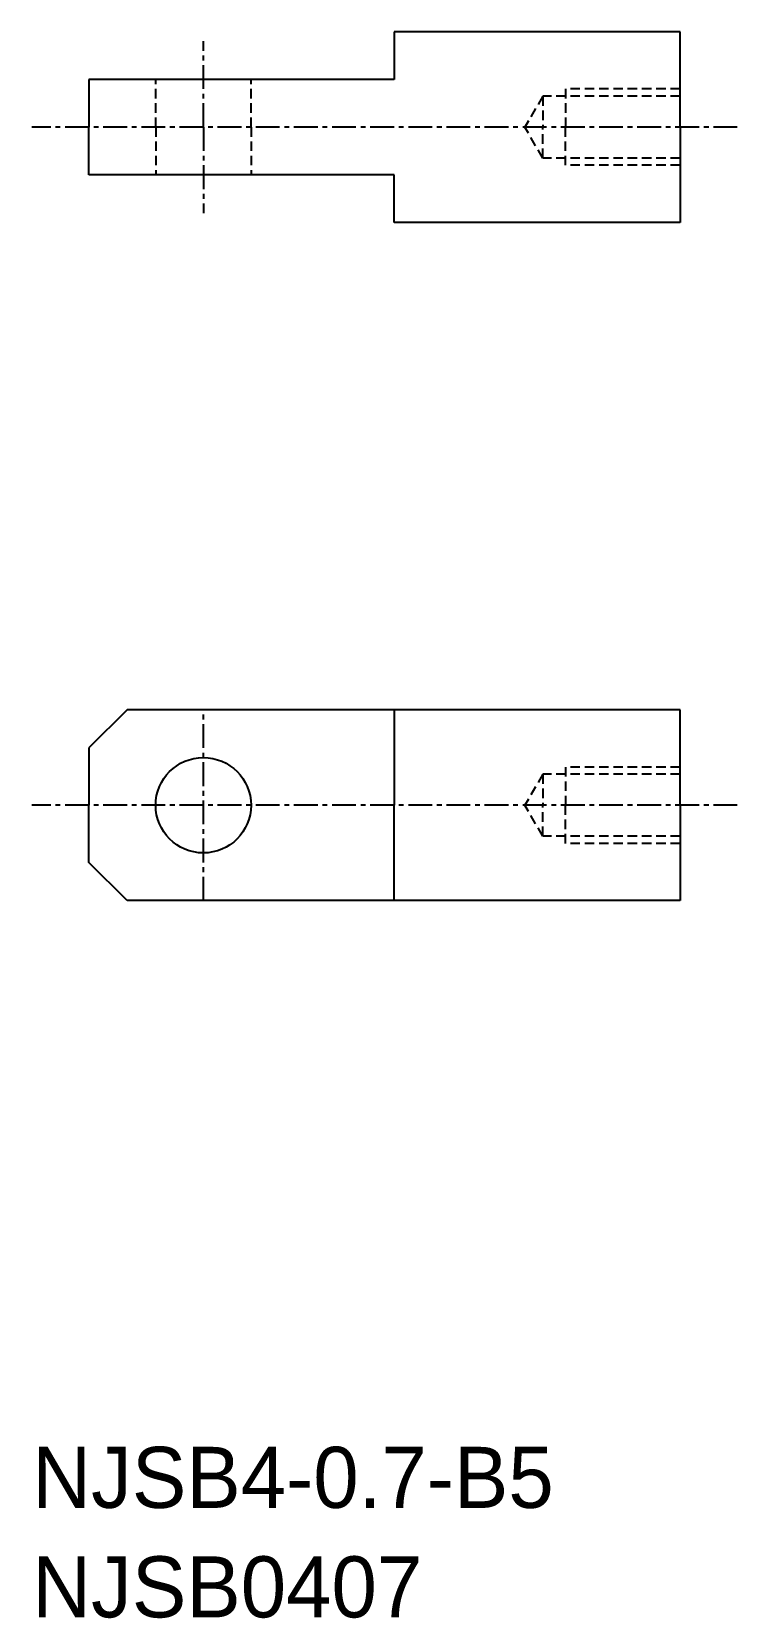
# Model space of a CAD drawing. Extents: x 85.3 to 122.3, y 220.6 to 303.7.
import ezdxf

# ---------------------------------------------------------------- set-up
doc = ezdxf.new("R2010")
doc.units = 0
doc.linetypes.add('CENTER', pattern=[2, 1.25, -0.25, 0.25, -0.25])
doc.linetypes.add('DASHED', pattern=[0.75, 0.5, -0.25])
doc.layers.get('0').update_dxf_attribs({"linetype": 'CONTINUOUS'})
doc.layers.add('CENTER', color=1, linetype='CENTER')

msp = doc.modelspace()

# ---------------------------------------------------------------- linework, layer by layer
for p, q in [((119.254, 303.71), (104.254, 303.71)), ((104.254, 303.71), (104.254, 301.21)), ((119.254, 298.71), (119.254, 303.71)), ((104.254, 301.21), (88.254, 301.21)), ((88.254, 301.21), (88.254, 298.71)), ((88.254, 296.21), (88.254, 298.71)), ((119.254, 298.71), (119.254, 293.71)), ((104.254, 296.21), (88.254, 296.21)), ((104.254, 293.71), (104.254, 296.21)), ((119.254, 293.71), (104.254, 293.71)), ((90.254, 268.172), (88.254, 266.172)), ((119.254, 268.172), (90.254, 268.172)), ((104.254, 268.172), (104.254, 263.172)), ((119.254, 263.172), (119.254, 268.172)), ((88.254, 266.172), (88.254, 263.172)), ((88.254, 260.172), (88.254, 263.172)), ((104.254, 258.172), (104.254, 263.172)), ((119.254, 263.172), (119.254, 258.172)), ((90.254, 258.172), (88.254, 260.172)), ((119.254, 258.172), (90.254, 258.172))]:
    msp.add_line(p, q)
at = {"color": 3, "linetype": 'DASHED'}
for p, q in [((91.754, 298.71), (91.754, 301.21)), ((96.754, 298.71), (96.754, 301.21)), ((112.054, 300.331), (111.118, 298.71)), ((119.254, 300.331), (112.054, 300.331)), ((112.054, 300.331), (112.054, 298.71)), ((119.254, 300.71), (113.254, 300.71)), ((113.254, 300.71), (113.254, 298.71)), ((91.754, 298.71), (91.754, 296.21)), ((96.754, 298.71), (96.754, 296.21)), ((112.054, 297.089), (111.118, 298.71)), ((112.054, 297.089), (112.054, 298.71)), ((113.254, 296.71), (113.254, 298.71)), ((119.254, 297.089), (112.054, 297.089)), ((119.254, 296.71), (113.254, 296.71)), ((112.054, 264.793), (111.118, 263.172)), ((119.254, 264.793), (112.054, 264.793)), ((112.054, 264.793), (112.054, 263.172)), ((119.254, 265.172), (113.254, 265.172)), ((113.254, 265.172), (113.254, 263.172)), ((112.054, 261.551), (111.118, 263.172)), ((112.054, 261.551), (112.054, 263.172)), ((113.254, 261.172), (113.254, 263.172)), ((119.254, 261.551), (112.054, 261.551)), ((119.254, 261.172), (113.254, 261.172))]:
    msp.add_line(p, q, dxfattribs=at)
msp.add_circle((94.254, 263.172), 2.5)
at = {"layer": 'CENTER', "color": 1, "linetype": 'CENTER'}
for p, q in [((94.254, 298.71), (94.254, 303.21)), ((122.254, 298.71), (85.254, 298.71)), ((94.254, 298.71), (94.254, 294.21)), ((94.254, 258.172), (94.254, 268.172)), ((122.254, 263.172), (85.254, 263.172))]:
    msp.add_line(p, q, dxfattribs=at)

# ---------------------------------------------------------------- texts
at = {"color": 7, "linetype": 'CONTINUOUS'}
for s, p in [('NJSB4-0.7-B5', (85.277, 226.346)), ('NJSB0407', (85.277, 220.607))]:
    msp.add_text(s, height=3.2, dxfattribs=at).set_placement(p)

doc.saveas('drawing.dxf')
